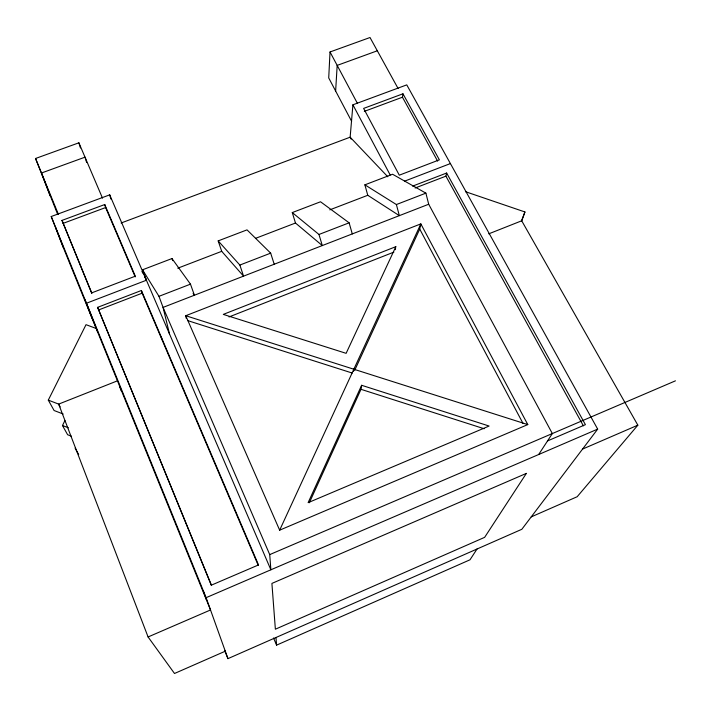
<?xml version="1.0" encoding="UTF-8"?>
<svg xmlns="http://www.w3.org/2000/svg" width="711" height="711" viewBox="0 0 711 711"><rect width="100%" height="100%" fill="white"/><g stroke="black" fill="none" stroke-linecap="round" stroke-linejoin="round"><path stroke-width="1.07" d="M398.098 88.511L370.013 37.514L330.02 51.974L328.722 77.926L351.616 121.305M335.636 91.026L337.174 65.394L377.319 50.783M224.623 650.432L227.955 658.644L521.838 529.286L597.675 429.115L406.763 84.876L352.905 104.81L350.15 137.196L351.172 139.152M353.563 371.302L353.838 369.231M437.612 161.086L402.444 97.203L402.959 93.799L363.614 108.41L399.298 175.182L439.38 159.842L402.959 93.799M309.338 502.748L361.001 389.317L361.632 385.291L489.115 426.04L308.121 502.668L361.632 385.291M395.289 249.694L395.645 247.677M354.665 370.378L419.73 229.075L420.832 223.885L185.749 315.72L186.3 318.457M583.358 425.809L445.904 176.15L446.641 173.022L412.602 186.122M488.768 233.83L521.705 220.792L524.931 211.958L465.421 191.668M521.563 220.917L524.931 211.958M279.654 530.175L420.832 223.885L527.784 424.591L279.654 530.175L185.749 315.72L527.784 424.591M71.447 436.216L67.625 434.741L62.479 425.525L64.923 420.548M63.199 414.015L54.089 410.514L48.295 400.133L86.022 324.678L96.172 328.455M477.028 549.016L469.989 559.797L276.57 645.144L273.566 638.016M538.671 454.516L552.34 433.559L428.697 204.244L425.889 193.143L392.579 174.248L364.885 184.833L367.765 195.285L399.333 215.646L396.391 204.546L364.885 184.833M521.705 220.792L637.847 425.178L577.181 496.722L531.215 516.897M225.289 651.196L174.506 673.486L148.084 636.967L58.658 404.106L48.295 400.133M148.084 636.967L210.527 609.967L62.292 245.046L51.228 216.517L109.716 194.858L270.873 569.795L269.727 554.607L163.059 307.401L158.971 296.327L142.529 269.798L171.982 258.546L190.477 284.151L194.405 295.225L193.116 293.412M582.549 449.094L637.847 425.178M227.955 658.644L206.119 597.675L597.675 429.115M269.727 554.607L675.45 380.829M547.461 440.953L585.411 424.671L446.641 173.022M117.448 380.829L58.658 404.106L60.168 406.914M229.031 316.937L393.894 252.112M428.697 204.244L163.059 307.401L169.494 333.93M98.571 309.969L142.156 293.181L141.409 290.497L97.611 307.356L211.398 585.482M415.108 188.015L445.904 176.15M158.971 296.327L190.477 284.151M270.669 253.143L247.019 229.866L218.179 240.887L239.856 265.061L270.669 253.143L274.215 264.234M349.119 222.819L320.537 201.773L292.274 212.571L318.972 234.47L349.119 222.819L352.292 233.919M396.391 204.546L425.889 193.143M142.529 269.798L146.413 280.232L86.466 303.233L97.763 332.206M177.768 268.198L221.708 251.33L243.553 276.144L239.856 265.061M255.542 238.354L295.483 223.023L322.287 245.562L318.972 234.47M329.78 209.861L367.765 195.285M404.523 181.181L450.41 163.574M121.128 222.996L350.15 137.196L387.806 176.781M61.999 220.401L104.739 204.537L135.303 276.179L91.683 292.879L61.999 220.401L91.835 293.519M63.101 223.37L105.628 207.559L104.739 204.537M364.308 111.387L402.444 97.203M57.538 214.038L35.55 158.482L78.885 142.813L102.5 198.138M187.731 320.617L352.221 373.044M361.001 389.317L484.155 428.742M62.479 425.525L68.345 427.791M75.09 448.117L78.672 454.516M330.02 51.974L357.509 103.539M419.73 229.075L523.029 423.436M352.905 104.81L390.17 174.959M141.924 271.38L142.929 273.344M144.92 277.281L146.413 280.232M141.409 290.497L258.511 564.934L211.389 585.153L97.611 307.356M105.628 207.559L135.206 276.89M142.156 293.181L258.244 565.369M35.55 158.482L58.453 214.455M51.228 216.517L206.119 597.675M55.556 227.36L63.546 247.97M84.911 299.598L92.075 318.19M119.821 387.033L121.394 391.166M50.134 195.925L41.496 173.004L85.018 157.167L86.626 162.472M203.222 590.734L206.554 600.004M171.982 258.546L172.729 260.626M218.179 240.887L221.708 251.33M292.274 212.571L295.483 223.023M78.885 142.813L80.467 147.968M109.716 194.858L110.898 199.044M161.317 337.138L161.966 339.636M275.992 637.5L276.57 645.144M395.823 246.673L346.124 353.331L223.281 314.395L395.823 246.673M526.362 473.393L484.635 537.347L275.37 629.208L271.904 583.42L526.362 473.393"/></g></svg>
